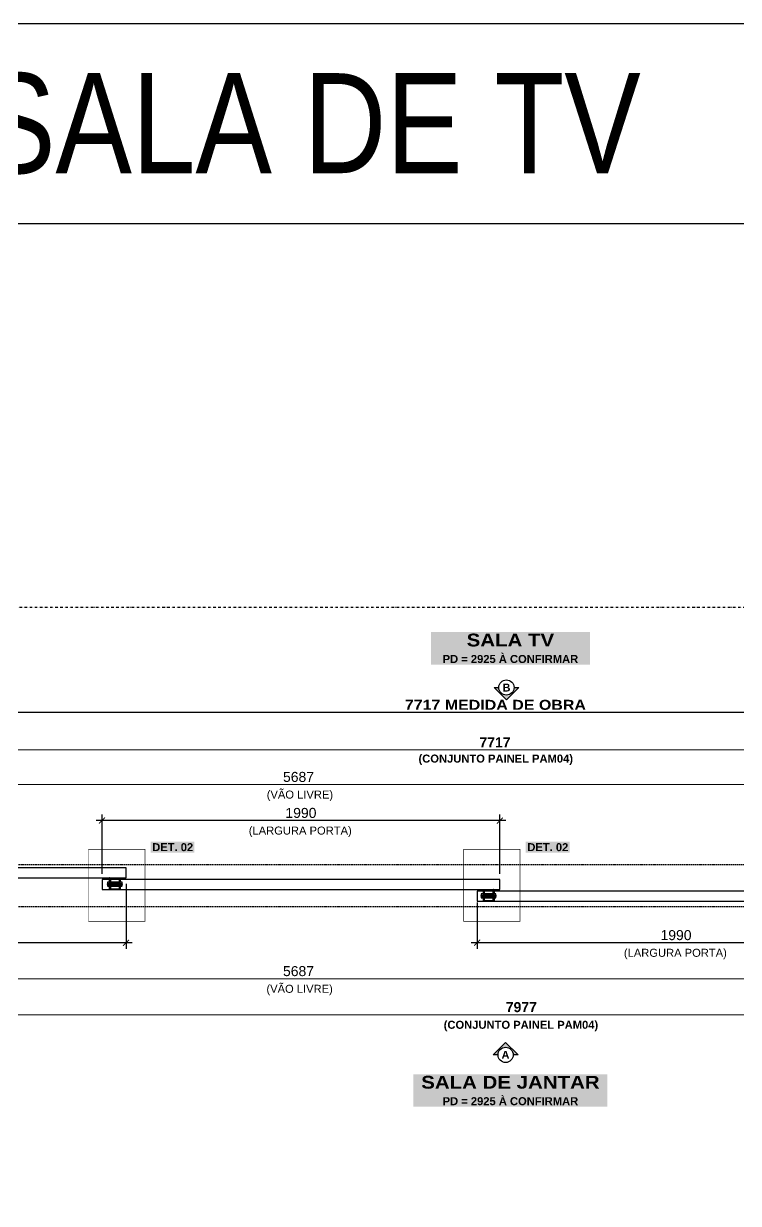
# Model space of a CAD drawing. Header units: millimetres. Extents: x -63251 to 507826, y 5339 to 217512.
# Drawn here: x 176244 to 179821, y 90315 to 96213 of the extents above; entities that cross this region are included whole.
import ezdxf
from ezdxf import colors
from ezdxf.entities.mleader import LeaderData, LeaderLine
from ezdxf.math import Vec2, Vec3

# ---------------------------------------------------------------- set-up
doc = ezdxf.new("R2010")
doc.units = ezdxf.units.MM
doc.header["$PDMODE"] = 3
for name, pattern in [('CONTINU', [0]), ('TRAÇO 1-1', [9.524999999999995, 6.349999999999998, -3.174999999999998]), ('TRAÇO E PONTO 1-1', [25.399999999999995, 12.7, -6.349999999999998, 0, -6.349999999999998])]:
    doc.linetypes.add(name, pattern=pattern)
doc.layers.add('ARQ-COTA', color=12, linetype='Continuous', lineweight=9)
for name, color, linetype in [('COTAS', 9, 'Continuous'), ('DETALHE', 10, 'Continuous'), ('FERRAGEM', 3, 'Continuous'), ('MARCENARIA', 4, 'Continuous'), ('MARCENARIA . M', 4, 'Continuous'), ('PISO', 9, 'Continuous'), ('TEXTO', 105, 'Continuous'), ('TEXTO TRAÇO PONTO', 105, 'TRAÇO E PONTO 1-1')]:
    doc.layers.add(name, color=color, linetype=linetype)
doc.styles.add('1-1', font='arial.ttf', dxfattribs={"height": 0.2})
doc.styles.add('MEDIDA OFICIAL', font='ariblk.ttf')
doc.styles.add('PADRÃO', font='arial.ttf')
doc.styles.add('PADRÃO NEGRITO', font='arialbd.ttf')
doc.styles.add('TITULO', font='swissck.ttf')
doc.dimstyles.new('1-20', dxfattribs={"dimscale": 20, "dimtxt": 2.5, "dimasz": 1.5, "dimexe": 1.5, "dimexo": 1.5, "dimtad": 1, "dimtxsty": 'PADRÃO', "dimblk": 'ARCHTICK', "dimcen": 2.5, "dimdle": 1.5, "dimclrd": 9, "dimclre": 9, "dimclrt": 6, "dimadec": 0, "dimazin": 0, "dimtfac": 1, "dimtmove": 0, "dimatfit": 3, "dimfxl": 1.25, "dimlwd": -1, "dimlwe": -1, "dimarcsym": 0})
doc.dimstyles.new('1-20 CAIXA', dxfattribs={"dimscale": 20, "dimtxt": 2.5, "dimasz": 1.5, "dimexe": 1.5, "dimexo": 1.5, "dimtad": 1, "dimtxsty": 'PADRÃO NEGRITO', "dimblk": 'ARCHTICK', "dimcen": 2.5, "dimdle": 1.5, "dimclrd": 9, "dimclre": 9, "dimclrt": 6, "dimadec": 0, "dimazin": 0, "dimtfac": 1, "dimtmove": 0, "dimatfit": 3, "dimfxl": 1.25, "dimlwd": -1, "dimlwe": -1, "dimarcsym": 0})
doc.dimstyles.new('Med. Ofic.1-20', dxfattribs={"dimscale": 20, "dimtxt": 2.5, "dimasz": 1.5, "dimexe": 1.5, "dimexo": 1.5, "dimtad": 1, "dimtxsty": 'MEDIDA OFICIAL', "dimblk": 'ARCHTICK', "dimcen": 2.5, "dimdle": 1.5, "dimclrd": 9, "dimclre": 9, "dimclrt": 10, "dimadec": 0, "dimazin": 0, "dimtfac": 1, "dimtmove": 0, "dimatfit": 3, "dimfxl": 1.25, "dimlwd": -1, "dimlwe": -1, "dimarcsym": 0})

# ---------------------------------------------------------------- blocks, each defined once
blk = doc.blocks.new('fddf')
at = {"layer": 'FERRAGEM'}
for p, q in [((98038.30638085648, 11258.72163742128), (98038.85051085647, 11259.49897142128)), ((98038.47022785647, 11257.66632942129), (98043.57022585647, 11257.66632942129)), ((98038.70972285423, 11260.63464279047), (98038.88362685648, 11259.64839342128)), ((98038.73341085647, 11260.76975842128), (98040.11707285648, 11263.16632942129)), ((98040.29027885647, 11263.26632942129), (98091.25017485647, 11263.26632942129)), ((98043.97022785647, 11258.26632942129), (98087.57022585647, 11258.26632942129)), ((98087.97022785647, 11257.66632942129), (98093.07022585647, 11257.66632942129)), ((98091.42338085647, 11263.16632942129), (98092.80704285647, 11260.76975842128)), ((98092.65682685647, 11259.64839342128), (98092.83079885648, 11260.63502842129)), ((98092.68994285648, 11259.49897142128), (98093.23407285647, 11258.72163742128))]:
    blk.add_line(p, q, dxfattribs=at)
for points in [[(98038.27022685648, 11258.6069454213), (98038.27022685648, 11257.86632942129, 0.414213562373095), (98038.47022685647, 11257.66632942128)], [(98043.57022685648, 11257.66632942128, 0.414213562373095), (98043.77022685648, 11257.86632942129), (98043.77022685648, 11258.06632942128, -0.414213562373095), (98043.97022685647, 11258.26632942128)], [(98087.97022685647, 11257.66632942128, -0.414213562373095), (98087.77022685648, 11257.86632942129), (98087.77022685648, 11258.06632942128, 0.414213562373095), (98087.57022685648, 11258.26632942128)], [(98093.07022685648, 11257.66632942128, 0.414213562373095), (98093.27022685648, 11257.86632942129), (98093.27022685648, 11258.6069454213, 0.1538783294825272), (98093.23407357602, 11258.72163741097)]]:
    blk.add_lwpolyline(points, format="xyb", dxfattribs=at)
for centre, radius, start, end in [((98038.47022685647, 11258.6069454213), 0.2000002356823611, 145.0081473716183, 180), ((98038.90661585647, 11260.66975842129), 0.1999999300624879, 149.9999767945762, 190.1123097233356), ((98038.68666385647, 11259.61366342129), 0.2000002356823602, 325.0081473716183, 10.00003896134803), ((98040.29027785647, 11263.06632942128), 0.2, 90, 149.9999767945762), ((98091.25017585648, 11263.06632942128), 0.1999999300624885, 30.00002320542383, 90), ((98092.85378985647, 11259.61366342129), 0.2000005058593607, 169.999961038652, 214.9918526283817), ((98092.63383785647, 11260.66975842129), 0.2000005058593596, 349.999961038652, 30.00002177298713)]:
    blk.add_arc(centre, radius, start, end, dxfattribs=at)
blk = doc.blocks.new('MAO_AMIGA_HAFELE')
at = {"layer": 'FERRAGEM'}
for p, q in [((-36.9999999999709, -33.62924600000588), (-36.9999999999709, -30.37075399999776)), ((-35.99999799995567, -28.9565390000007), (-35.99999799995567, -35.04346100000294)), ((-35.68280199995206, -28.88193500000671), (-29.1070589999581, -28.07453900000291)), ((-35.68280199995206, -35.11806499999693), (-29.1070589999581, -35.92546100000072)), ((-28.49999799995567, -29.99999999999454), (-28.49999799995567, -33.99999999999454)), ((-27.88836999995692, -27.99999999999454), (-25.57396099995822, -27.99999999999454)), ((-27.88836999995692, -35.99999999999454), (-17.8636859999533, -35.99999999999454)), ((-27.49999799995567, -28.0000039999959), (-27.49999799995567, -28.0000150000069)), ((-27.49999799995567, -30.26794800000243), (-27.49999799995567, -33.7320520000012)), ((-27.29999699996551, -28.0000039999959), (-27.29999699996551, -28.0000150000069)), ((-27.29999699996551, -30.40000200000395), (-27.29999699996551, -33.60000200000104)), ((-25.57396099995822, -27.99999999999454), (-10.66196399995533, -27.99999999999454)), ((-17.8636859999533, -31.16293699999551), (-17.8636859999533, -35.99999999999454)), ((-17.86368587145989, -31.16293745891016), (-17.60486599996511, -31.26710099999946)), ((-17.8636859999533, -31.99999999999454), (-17.60486599996511, -31.99999999999454)), ((-17.8636859999533, -35.99999999999454), (-17.60486599996511, -35.99999999999454)), ((-17.60486599996511, -31.26710099999946), (-17.60486599996511, -35.99999999999454)), ((-17.60486599996511, -35.99999999999454), (-14.12715799995931, -35.99999999999454)), ((-14.12715799995931, -32.50056100000256), (-14.12715799995931, -35.99999999999454)), ((-13.86833799995657, -32.58037600000716), (-14.12715827050852, -32.50056086692894)), ((-14.12715799995931, -35.99999999999454), (-13.86833799995657, -35.99999999999454)), ((-13.86833799995657, -32.58037600000716), (-13.86833799995657, -35.99999999999454)), ((-13.86833799995657, -35.99999999999454), (-11.18827399995644, -35.99999999999454)), ((-12.99999799995567, -29.34210600000551), (-12.99999799995567, -29.85797900000216)), ((-12.24489599996014, -28.37255900000491), (-12.24029599995993, -28.37140300000647)), ((-12.24029599995993, -28.37140300000647), (-12.23574699995515, -28.37025800000447)), ((-12.23574699995515, -28.37025800000447), (-12.23119599996426, -28.36910999999418)), ((-12.23119599996426, -28.36910999999418), (-12.22664299995813, -28.36795799999709)), ((-12.22664299995813, -28.36795799999709), (-12.22208799996588, -28.36681000000135)), ((-12.22208799996588, -28.36681000000135), (-12.21752999996534, -28.36566200000561)), ((-12.21752999996534, -28.36566200000561), (-12.21297099995718, -28.36451300000226)), ((-12.21297099995718, -28.36451300000226), (-12.20840899995528, -28.36336500000652)), ((-12.20840899995528, -28.36336500000652), (-12.20389899995644, -28.36222099999759)), ((-12.20389899995644, -28.36222099999759), (-12.19928299996536, -28.3610690000005)), ((-12.19928299996536, -28.3610690000005), (-12.19471699996211, -28.35992100000476)), ((-12.19471699996211, -28.35992100000476), (-12.19015099995886, -28.35877200000141)), ((-12.19015099995886, -28.35877200000141), (-12.18558499995561, -28.35762400000567)), ((-12.18558499995561, -28.35762400000567), (-12.18101799995929, -28.35647599999538)), ((-12.18101799995929, -28.35647599999538), (-12.17644999995537, -28.35533099999338)), ((-12.17644999995537, -28.35533099999338), (-12.17188299995905, -28.35418299999765)), ((-12.17188299995905, -28.35418299999765), (-12.16731399996206, -28.35303500000191)), ((-12.16731399996206, -28.35303500000191), (-12.16274599995813, -28.35189099999297)), ((-12.16274599995813, -28.35189099999297), (-12.15817899996182, -28.35074600000553)), ((-12.15817899996182, -28.35074600000553), (-12.15361299995857, -28.34960199999659)), ((-12.15361299995857, -28.34960199999659), (-12.14904699995532, -28.3484569999946)), ((-12.14904699995532, -28.3484569999946), (-12.14448299995274, -28.34731300000021)), ((-12.14448299995274, -28.34731300000021), (-12.13991799995711, -28.34617199999957)), ((-12.13991799995711, -28.34617199999957), (-12.13535599995521, -28.34502800000519)), ((-12.13535599995521, -28.34502800000519), (-12.13079399995331, -28.34388700000454)), ((-12.13079399995331, -28.34388700000454), (-12.12623499995971, -28.34274699999696)), ((-12.12623499995971, -28.34274699999696), (-12.12170199996035, -28.34160599999632)), ((-12.12170199996035, -28.34160599999632), (-12.11712299995997, -28.34046899999703)), ((-12.11712299995997, -28.34046899999703), (-12.11256899996079, -28.33933300000535)), ((-12.11256899996079, -28.33933300000535), (-12.10801799995534, -28.33819600000606)), ((-12.10801799995534, -28.33819600000606), (-12.10346999995818, -28.33705900000678)), ((-12.10346999995818, -28.33705900000678), (-12.09892499995476, -28.33592599999429)), ((-12.09892499995476, -28.33592599999429), (-12.09438099995896, -28.33479299999635)), ((-12.09438099995896, -28.33479299999635), (-12.08984199995757, -28.33365999999842)), ((-12.08984199995757, -28.33365999999842), (-12.08530599996448, -28.33253100000184)), ((-12.08530599996448, -28.33253100000184), (-12.08078399996157, -28.3313980000039)), ((-12.08078399996157, -28.3313980000039), (-12.07624399995257, -28.33027299999412)), ((-12.07624399995257, -28.33027299999412), (-12.07171999996353, -28.32914700000583)), ((-12.07171999996353, -28.32914700000583), (-12.06719899995369, -28.32802199999605)), ((-12.06719899995369, -28.32802199999605), (-12.06268199995975, -28.32689999999457)), ((-12.06268199995975, -28.32689999999457), (-12.05816899995261, -28.32577900000069)), ((-12.05816899995261, -28.32577900000069), (-12.05366199996206, -28.32465699999921)), ((-12.05366199996206, -28.32465699999921), (-12.04915899995831, -28.32354000000669)), ((-12.04915899995831, -28.32354000000669), (-12.04466099996353, -28.32242200000655)), ((-12.04466099996353, -28.32242200000655), (-12.0401709999569, -28.32130400000642)), ((-12.0401709999569, -28.32130400000642), (-12.03568199995789, -28.32019399999444)), ((-12.03568199995789, -28.32019399999444), (-12.03119899996091, -28.31907999999567)), ((-12.03119899996091, -28.31907999999567), (-12.02672399995208, -28.31796999999824)), ((-12.02672399995208, -28.31796999999824), (-12.02225399995223, -28.31686400000217)), ((-12.02225399995223, -28.31686400000217), (-12.0177899999544, -28.3157580000061)), ((-12.0177899999544, -28.3157580000061), (-12.01333099996555, -28.31465500000377)), ((-12.01333099996555, -28.31465500000377), (-12.00888099995791, -28.3135529999945)), ((-12.00888099995791, -28.3135529999945), (-12.00443499996618, -28.31245399999352)), ((-12.00443499996618, -28.31245399999352), (-11.99999799995567, -28.31135600000016)), ((-11.99999799995567, -28.31135600000016), (-11.99999799995567, -30.85797900000216)), ((10.66196600004332, -35.99999999999454), (27.88837400004559, -35.99999999999454)), ((11.18827600004443, -27.99999999999454), (27.88837400004559, -27.99999999999454)), ((12.00000200004433, -33.14202100000148), (12.00000200004433, -35.68864400000348)), ((12.00000188448757, -35.68864368041068), (12.24489998046192, -35.62744285342887)), ((13.00000200004433, -34.14202100000148), (13.00000200004433, -34.65789399999812)), ((13.86834200004523, -27.99999999999454), (13.86834200004523, -31.41962399999647)), ((13.86834200004523, -31.41962399999647), (14.12716200004797, -31.49943900000108)), ((14.12716200004797, -27.99999999999454), (14.12716200004797, -31.49943900000108)), ((17.60487000003923, -27.99999999999454), (17.60487000003923, -32.73289900000418)), ((17.60487000003923, -32.73289900000418), (17.86368985149602, -32.83706253296077)), ((17.86369000004197, -27.99999999999454), (17.86369000004197, -32.83706299999358)), ((21.80000100003963, -28.0000039999959), (21.80000100003963, -28.0000150000069)), ((22.00000200004433, -28.0000039999959), (22.00000200004433, -28.0000150000069)), ((22.20000300003449, -28.0000039999959), (22.20000300003449, -28.0000150000069)), ((27.30000100003963, -28.0000039999959), (27.30000100003963, -28.0000150000069)), ((27.30000100003963, -30.40000200000395), (27.30000100003963, -33.59999799999969)), ((27.50000200004433, -28.0000039999959), (27.50000200004433, -28.0000150000069)), ((27.50000200004433, -30.26794800000243), (27.50000200004433, -33.7320520000012)), ((28.50000200004433, -29.99999999999454), (28.50000200004433, -33.99999999999454)), ((29.10706300004676, -28.07453900000291), (35.68280600004073, -28.88193500000671)), ((29.10706300004676, -35.92546100000072), (35.68280600004073, -35.11806499999693)), ((36.00000200004433, -28.9565390000007), (36.00000200004433, -35.04346100000294)), ((37.00000200004433, -30.37075399999776), (37.00000200004433, -33.62924600000588))]:
    blk.add_line(p, q, dxfattribs=at)
at = {"layer": 'FERRAGEM', "color": 1}
for p, q in [((-27.49999999998545, -5.40000000001055), (-27.49999999998545, -22.00000000000182)), ((-27.4999999999709, -42.00000400000317), (-27.4999999999709, -55.00000000000182)), ((-27.4999999999709, -55.00000000000182), (27.5000000000291, -55.00000000000182)), ((-27.29999899998074, -5.600000000005821), (-27.29999899998074, -22.00000000000182)), ((-27.29999899998074, -42.00000400000317), (-27.29999899998074, -55.00000000000182)), ((-22.2000010000047, -5.600000000005821), (-22.2000010000047, -22.00000000000182)), ((-22.2000009999756, -42.00000400000317), (-22.2000009999756, -55.00000000000182)), ((-21.99999999998545, -5.40000000001055), (-21.99999999998545, -22.00000000000182)), ((-21.9999999999709, -42.00000400000317), (-21.9999999999709, -55.00000000000182)), ((-21.7999989999953, -5), (-21.7999989999953, -22.00000000000182)), ((-21.79999899998074, -42.00000400000317), (-21.79999899998074, -55.00000000000182)), ((21.7999990000244, -5), (21.7999990000244, -22.00000000000182)), ((21.7999990000244, -42.00000400000317), (21.7999990000244, -55.00000000000182)), ((22.00000000001455, -5.40000000001055), (22.00000000001455, -22.00000000000182)), ((22.0000000000291, -42.00000400000317), (22.0000000000291, -55.00000000000182)), ((22.20000100003381, -5.600000000005821), (22.20000100003381, -22.00000000000182)), ((22.20000100001926, -42.00000400000317), (22.20000100001926, -55.00000000000182)), ((27.29999900000985, -5.600000000005821), (27.29999900000985, -22.00000000000182)), ((27.2999990000244, -42.00000400000317), (27.2999990000244, -55.00000000000182)), ((27.50000000001455, -5.40000000001055), (27.50000000001455, -22.00000000000182)), ((27.5000000000291, -42.00000400000317), (27.5000000000291, -55.00000000000182))]:
    blk.add_line(p, q, dxfattribs=at)
at = {"layer": 'FERRAGEM'}
blk.add_lwpolyline([(-36.9999999999709, -24.00000000000182), (-36.9999999999709, -40.00000000000182, 0.414213562373095), (-34.9999999999709, -42.00000000000182), (35.0000000000291, -42.00000000000182, 0.414213562373095), (37.0000000000291, -40.00000000000182), (37.0000000000291, -24.00000000000182, 0.414213562373095), (35.0000000000291, -22.00000000000182), (-34.9999999999709, -22.00000000000182, 0.414213562373095)], format="xyb", close=True, dxfattribs=at)
for centre in [(-28.49999799995567, -31.99999999999454), (28.50000200004433, -31.99999999999454)]:
    blk.add_circle(centre, 2, dxfattribs=at)
for centre, radius, start, end in [((-35.50006807262253, -30.37070442778349), 1.499931928167543, 109.4693819426316, 180.0018936050184), ((-35.50006807262253, -33.62929557222014), 1.499931928167543, 179.9981063949816, 250.5306180573683), ((-35.49999799995567, -30.37075399999776), 1.499999650523296, 96.99997747980937, 109.4712210392212), ((-35.49999799995567, -33.62924600000588), 1.500000000000003, 250.528779779673, 263.0000225201906), ((-27.88836999995692, -37.99999999999454), 10, 90, 96.99997758145108), ((-27.88836999995692, -25.99999999999454), 10.0000000614772, 263.000022418549, 270), ((-25.57395999996515, -32.99999999999454), 5.0000001117114, 60.84833569940578, 90), ((1.000036718323827e-06, 12.84999999999673), 47.49999970952216, 240.8483356946354, 247.9090679615117), ((1.000036718323827e-06, 12.84999999999673), 47.5, 248.2455986161849, 252.6976592530794), ((1.000036718323827e-06, 12.84999999999673), 47.49999970952216, 253.024362911823, 284.3250531632985), ((-11.99999799995567, -29.34210600000551), 0.999999999999998, 104.1758047706936, 180), ((-11.99999799995567, -29.85797999999522), 1, 180, 284.3250530445513), ((3.000037395395339e-06, -76.85000000000036), 49.99999951560304, 78.26279072041979, 103.8865415438762), ((3.000037395395339e-06, -76.85000000000036), 47.49999970952216, 73.02436291182305, 104.3250531632985), ((-11.18827399995644, -40.99999999999454), 5.000000461448078, 78.26279071787009, 90), ((1.000036718323827e-06, 12.84999999999673), 49.99999951560306, 258.2627907204198, 283.8865415438762), ((11.1882780000451, -22.99999999999454), 5.000000461448076, 258.2627907178701, 270), ((12.00000200004433, -34.14201999999386), 1, 0, 104.3250530445513), ((12.00000200004433, -34.65789399999812), 0.999999999999998, 284.1758047706936, 0), ((3.000037395395339e-06, -76.85000000000036), 47.49999999999999, 68.24559864042483, 72.69765925307942), ((3.000037395395339e-06, -76.85000000000036), 47.49999970952216, 60.84833569463542, 67.90906798760012), ((25.57396400003927, -30.99999999999454), 5.0000001117114, 240.8483356994058, 270), ((27.88837400004559, -37.99999999999454), 10.0000000614772, 83.00002241854897, 90), ((27.88837400004559, -25.99999999999454), 10, 270, 276.999977581451), ((35.50000200004433, -30.37075399999776), 1.500000000000003, 70.52877977967294, 83.00002252019061), ((35.50000200004433, -33.62924600000588), 1.499999650523296, 276.9999774798094, 289.4712202291692), ((35.50007007269596, -30.37070442778349), 1.499931928167543, 359.9981063949816, 70.53061805736839), ((35.50007007269596, -33.62929557222014), 1.499931928167543, 289.4693819426316, 0.001893605018424654)]:
    blk.add_arc(centre, radius, start, end, dxfattribs=at)
blk.add_blockref('fddf', (-98065.77022685646, -11263.26632942129), dxfattribs=at)
blk = doc.blocks.new('_ArchTick')
at = {"color": 0, "linetype": 'ByBlock', "const_width": 0.15}
blk.add_lwpolyline([(-0.5, -0.5), (0.5, 0.5)], dxfattribs=at)
blk = doc.blocks.new('*D208')
at = {"layer": 'ARQ-COTA', "color": 9, "transparency": 16777216}
for p, q in [((174775.9776509729, 91767.7159173218), (174775.9776509729, 91407.7159173218)), ((180462.9776509729, 91737.71591732178), (180462.9776509729, 91407.7159173218)), ((180492.9776509729, 91437.7159173218), (174745.9776509729, 91437.7159173218))]:
    blk.add_line(p, q, dxfattribs=at)
at = {"layer": 'Defpoints', "color": 0, "transparency": 16777216}
for p in [(174775.9776509729, 91797.7159173218), (180462.9776509729, 91767.71591732178), (174775.9776509729, 91437.7159173218)]:
    blk.add_point(p, dxfattribs=at)
at = {"layer": 'ARQ-COTA', "color": 9, "transparency": 16777216, "xscale": 30, "yscale": 30, "zscale": 30, "rotation": 180}
blk.add_blockref('_ArchTick', (174775.9776509729, 91437.7159173218), dxfattribs=at)
at = {"layer": 'ARQ-COTA', "color": 9, "transparency": 16777216, "xscale": 30, "yscale": 30, "zscale": 30}
blk.add_blockref('_ArchTick', (180462.9776509729, 91437.7159173218), dxfattribs=at)
at = {"layer": 'ARQ-COTA', "color": 6, "transparency": 16777216, "insert": (177619.4776509729, 91475.74456670789), "char_height": 50, "attachment_point": 5, "style": 'PADRÃO'}
blk.add_mtext('5687', dxfattribs=at)
blk = doc.blocks.new('*D211')
at = {"layer": 'ARQ-COTA', "color": 9, "transparency": 16777216}
for p, q in [((174745.9776509729, 91407.7159173218), (174745.9776509729, 91227.7159173218)), ((182722.9776509728, 91407.71591732178), (182722.9776509728, 91227.7159173218)), ((182752.9776509728, 91257.7159173218), (174715.9776509729, 91257.7159173218))]:
    blk.add_line(p, q, dxfattribs=at)
at = {"layer": 'Defpoints', "color": 0, "transparency": 16777216}
for p in [(174745.9776509729, 91437.7159173218), (182722.9776509728, 91437.71591732178), (174745.9776509729, 91257.7159173218)]:
    blk.add_point(p, dxfattribs=at)
at = {"layer": 'ARQ-COTA', "color": 9, "transparency": 16777216, "xscale": 30, "yscale": 30, "zscale": 30, "rotation": 180}
blk.add_blockref('_ArchTick', (174745.9776509729, 91257.7159173218), dxfattribs=at)
at = {"layer": 'ARQ-COTA', "color": 9, "transparency": 16777216, "xscale": 30, "yscale": 30, "zscale": 30}
blk.add_blockref('_ArchTick', (182722.9776509728, 91257.7159173218), dxfattribs=at)
at = {"layer": 'ARQ-COTA', "color": 6, "transparency": 16777216, "insert": (178734.4776509728, 91295.76161991389), "char_height": 50, "attachment_point": 5, "style": 'PADRÃO NEGRITO'}
blk.add_mtext('7977', dxfattribs=at)
blk = doc.blocks.new('*D213')
at = {"layer": 'ARQ-COTA', "color": 9, "transparency": 16777216}
for p, q in [((174775.9776509729, 92037.7159173218), (174775.9776509729, 92438.7159173217)), ((180462.9776509729, 92081.7159173217), (180462.9776509729, 92438.7159173217)), ((180492.9776509729, 92408.7159173217), (174745.9776509729, 92408.7159173217))]:
    blk.add_line(p, q, dxfattribs=at)
at = {"layer": 'Defpoints', "color": 0, "transparency": 16777216}
for p in [(174775.9776509729, 92408.7159173217), (180462.9776509729, 92051.7159173217), (174775.9776509729, 92007.7159173218)]:
    blk.add_point(p, dxfattribs=at)
at = {"layer": 'ARQ-COTA', "color": 9, "transparency": 16777216, "xscale": 30, "yscale": 30, "zscale": 30, "rotation": 180}
blk.add_blockref('_ArchTick', (174775.9776509729, 92408.7159173217), dxfattribs=at)
at = {"layer": 'ARQ-COTA', "color": 9, "transparency": 16777216, "xscale": 30, "yscale": 30, "zscale": 30}
blk.add_blockref('_ArchTick', (180462.9776509729, 92408.7159173217), dxfattribs=at)
at = {"layer": 'ARQ-COTA', "color": 6, "transparency": 16777216, "insert": (177619.4776509729, 92446.74456670778), "char_height": 50, "attachment_point": 5, "style": 'PADRÃO'}
blk.add_mtext('5687', dxfattribs=at)
blk = doc.blocks.new('*D215')
at = {"layer": 'COTAS', "color": 9, "transparency": 16777216}
for p, q in [((178513.3110751208, 91819.71591732174), (178513.3110751208, 91587.7159173218)), ((180503.6443176393, 91794.71591732178), (180503.6443176393, 91587.7159173218)), ((180533.6443176393, 91617.7159173218), (178483.3110751208, 91617.7159173218))]:
    blk.add_line(p, q, dxfattribs=at)
at = {"layer": 'Defpoints', "color": 0, "transparency": 16777216}
for p in [(178513.3110751208, 91849.71591732174), (180503.6443176393, 91824.71591732178), (178513.3110751208, 91617.7159173218)]:
    blk.add_point(p, dxfattribs=at)
at = {"layer": 'COTAS', "color": 9, "transparency": 16777216, "xscale": 30, "yscale": 30, "zscale": 30, "rotation": 180}
blk.add_blockref('_ArchTick', (178513.3110751208, 91617.7159173218), dxfattribs=at)
at = {"layer": 'COTAS', "color": 9, "transparency": 16777216, "xscale": 30, "yscale": 30, "zscale": 30}
blk.add_blockref('_ArchTick', (180503.6443176393, 91617.7159173218), dxfattribs=at)
at = {"layer": 'COTAS', "color": 6, "transparency": 16777216, "insert": (179508.4776963801, 91655.74456670789), "char_height": 50, "attachment_point": 5, "style": 'PADRÃO'}
blk.add_mtext('1990', dxfattribs=at)
blk = doc.blocks.new('*D216')
at = {"layer": 'COTAS', "color": 9, "transparency": 16777216}
for p, q in [((176636.3103992401, 91961.7159173218), (176636.3103992401, 92258.7159173217)), ((178626.6444084542, 91961.71591732172), (178626.6444084542, 92258.7159173217)), ((178656.6444084542, 92228.7159173217), (176606.3103992401, 92228.7159173217))]:
    blk.add_line(p, q, dxfattribs=at)
at = {"layer": 'Defpoints', "color": 0, "transparency": 16777216}
for p in [(176636.3103992401, 92228.7159173217), (176636.3103992401, 91931.7159173218), (178626.6444084542, 91931.71591732172)]:
    blk.add_point(p, dxfattribs=at)
at = {"layer": 'COTAS', "color": 9, "transparency": 16777216, "xscale": 30, "yscale": 30, "zscale": 30, "rotation": 180}
blk.add_blockref('_ArchTick', (176636.3103992401, 92228.7159173217), dxfattribs=at)
at = {"layer": 'COTAS', "color": 9, "transparency": 16777216, "xscale": 30, "yscale": 30, "zscale": 30}
blk.add_blockref('_ArchTick', (178626.6444084542, 92228.7159173217), dxfattribs=at)
at = {"layer": 'COTAS', "color": 6, "transparency": 16777216, "insert": (177631.4774038472, 92266.74456670778), "char_height": 50, "attachment_point": 5, "style": 'PADRÃO'}
blk.add_mtext('1990', dxfattribs=at)
blk = doc.blocks.new('*D217')
at = {"layer": 'COTAS', "color": 9, "transparency": 16777216}
for p, q in [((174765.977650973, 91908.71587303569), (174765.977650973, 91587.7159173218)), ((176756.3107161747, 91913.21591732182), (176756.3107161747, 91587.7159173218)), ((176786.3107161747, 91617.7159173218), (174735.977650973, 91617.7159173218))]:
    blk.add_line(p, q, dxfattribs=at)
at = {"layer": 'Defpoints', "color": 0, "transparency": 16777216}
for p in [(174765.977650973, 91938.71587303569), (176756.3107161747, 91943.21591732182), (174765.977650973, 91617.7159173218)]:
    blk.add_point(p, dxfattribs=at)
at = {"layer": 'COTAS', "color": 9, "transparency": 16777216, "xscale": 30, "yscale": 30, "zscale": 30, "rotation": 180}
blk.add_blockref('_ArchTick', (174765.977650973, 91617.7159173218), dxfattribs=at)
at = {"layer": 'COTAS', "color": 9, "transparency": 16777216, "xscale": 30, "yscale": 30, "zscale": 30}
blk.add_blockref('_ArchTick', (176756.3107161747, 91617.7159173218), dxfattribs=at)
at = {"layer": 'COTAS', "color": 6, "transparency": 16777216, "insert": (175761.1441835738, 91655.74456670789), "char_height": 50, "attachment_point": 5, "style": 'PADRÃO'}
blk.add_mtext('1990', dxfattribs=at)
blk = doc.blocks.new('I 02')
at = {"layer": 'TEXTO', "linetype": 'CONTINU'}
h = blk.add_hatch(color=8, dxfattribs=at)
edge = h.paths.add_edge_path()
edge.add_line((-1945.137073687943, 2848.705916436247), (-1951.755593159756, 2855.324435908059))
edge.add_line((-1951.755593159727, 2855.324435908088), (-1951.755593159763, 2852.761916436204))
edge.add_ellipse((-1951.755593159814, 2848.705916436247), major_axis=(2.868025104479564, 2.868025104479564), ratio=0.9999999999968038, start_angle=225.0000000000916, end_angle=405.0000000000916, ccw=False)
edge.add_line((-1951.755593159814, 2844.649916436264), (-1951.755593159814, 2842.08739696447))
edge.add_line((-1951.755593159814, 2842.087396964463), (-1945.137073687965, 2848.705916436276))
for p, q in [((-1951.755593159727, 2855.324435908088), (-1945.137073687856, 2848.705916436217)), ((-1951.755593159727, 2852.761916436199), (-1951.755593159727, 2855.324435908088)), ((-1945.137073687856, 2848.705916436217), (-1951.755593159756, 2842.087396964375)), ((-1951.755593159756, 2842.087396964375), (-1951.755593159727, 2844.649916436264))]:
    blk.add_line(p, q, dxfattribs=at)
blk.add_circle((-1951.755593159727, 2848.705916436217), 4.056, dxfattribs=at)
blk.add_circle((-1951.755593159727, 2848.705916436217), 4.056, dxfattribs=at)
blk = doc.blocks.new('*D220')
at = {"layer": 'ARQ-COTA', "color": 9, "transparency": 16777216}
for p, q in [((182492.9776509729, 92582.12222064422), (174715.9776509728, 92582.12222064422)), ((174745.9776509728, 92582.1328878872), (174745.9776509728, 92552.12222064422)), ((182462.9776509729, 92558.71591732168), (182462.9776509729, 92552.12222064422))]:
    blk.add_line(p, q, dxfattribs=at)
at = {"layer": 'Defpoints', "color": 0, "transparency": 16777216}
for p in [(174745.9776509728, 92612.1328878872), (174745.9776509728, 92582.12222064422), (182462.9776509729, 92588.71591732168)]:
    blk.add_point(p, dxfattribs=at)
at = {"layer": 'ARQ-COTA', "color": 9, "transparency": 16777216, "xscale": 30, "yscale": 30, "zscale": 30, "rotation": 180}
blk.add_blockref('_ArchTick', (174745.9776509728, 92582.12222064422), dxfattribs=at)
at = {"layer": 'ARQ-COTA', "color": 9, "transparency": 16777216, "xscale": 30, "yscale": 30, "zscale": 30}
blk.add_blockref('_ArchTick', (182462.9776509729, 92582.12222064422), dxfattribs=at)
at = {"layer": 'ARQ-COTA', "color": 6, "transparency": 16777216, "insert": (178602.4776522197, 92619.72453988023), "char_height": 50, "attachment_point": 5, "style": 'PADRÃO NEGRITO'}
blk.add_mtext('7717', dxfattribs=at)
blk = doc.blocks.new('*D221')
at = {"layer": 'Defpoints', "color": 0, "transparency": 16777216}
for p in [(174745.9776509728, 92768.7159173217), (174745.9776509728, 92760.94485839133), (182462.9776509729, 92716.26091997638)]:
    blk.add_point(p, dxfattribs=at)
at = {"layer": 'MARCENARIA', "color": 9, "transparency": 16777216}
for p, q in [((174745.9776509728, 92790.94485839133), (174745.9776509728, 92798.7159173217)), ((182462.9776509729, 92746.26091997638), (182462.9776509729, 92798.7159173217))]:
    blk.add_line(p, q, dxfattribs=at)
at = {"layer": 'MARCENARIA', "color": 9, "linetype": 'Continuous', "transparency": 16777216}
blk.add_line((182492.9776509729, 92768.7159173217), (174715.9776509728, 92768.7159173217), dxfattribs=at)
at = {"layer": 'MARCENARIA', "color": 9, "transparency": 16777216, "xscale": 30, "yscale": 30, "zscale": 30, "rotation": 180}
blk.add_blockref('_ArchTick', (174745.9776509728, 92768.7159173217), dxfattribs=at)
at = {"layer": 'MARCENARIA', "color": 9, "transparency": 16777216, "xscale": 30, "yscale": 30, "zscale": 30}
blk.add_blockref('_ArchTick', (182462.9776509729, 92768.7159173217), dxfattribs=at)
at = {"layer": 'MARCENARIA', "color": 10, "transparency": 16777216, "insert": (178604.4776509729, 92807.06857762183), "char_height": 50, "attachment_point": 5, "style": 'MEDIDA OFICIAL'}
blk.add_mtext('7717 MEDIDA DE OBRA', dxfattribs=at)

msp = doc.modelspace()

# ---------------------------------------------------------------- linework, layer by layer
at = {"layer": 'DETALHE', "linetype": 'TRAÇO 1-1', "ltscale": 0.4, "const_width": 3, "elevation": -1.586003218996954e-08}
for points in [[(176568.6733496735, 91725.31898827213), (176850.9026453658, 91725.31898827213), (176850.9026453658, 92085.44175786717), (176568.6733496735, 92085.44175786717)], [(178445.6740255543, 91725.31898827215), (178727.9033212466, 91725.31898827215), (178727.9033212466, 92085.44175786719), (178445.6740255543, 92085.44175786719)]]:
    msp.add_lwpolyline(points, close=True, dxfattribs=at)
at = {"layer": 'MARCENARIA . M', "color": 3}
msp.add_line((173034.3828509996, 95213.29660594989), (196138.3189056917, 95213.29660594989), dxfattribs=at)
msp.add_lwpolyline([(196138.3189056917, 96213.29660594989), (196138.3189056917, 77975.18452930807), (173034.3828509996, 77975.18452930807), (173034.3828509996, 96213.29660594989)], close=True, dxfattribs=at)
at = {"layer": 'MARCENARIA . M'}
msp.add_lwpolyline([(174815.9775624241, 91943.2159173218), (174815.9775624241, 91953.2159173218), (174800.9775624241, 91953.2159173218), (174800.9775624241, 91963.2159173218), (174901.1150364116, 91963.2159173218), (174901.1150364116, 91953.2159173218), (174886.1150364116, 91953.2159173218), (174886.1150364116, 91943.2159173218), (176756.3107161747, 91943.21591732182), (176756.3107161747, 91993.21591732177), (174886.1150364116, 91993.2159173218), (174886.1150364116, 91983.2159173218), (174901.1150364116, 91983.2159173218), (174901.1150364116, 91973.2159173218), (174800.9775624241, 91973.2159173218), (174800.9775624241, 91983.2159173218), (174815.9775624241, 91983.2159173218), (174815.9775624241, 91993.2159173218), (174765.9775624008, 91993.2159173218), (174765.9776509729, 91943.21591732182), (174816.1150364116, 91943.21591732177)], dxfattribs=at)
for points in [[(176636.3103992401, 91884.71591732177), (178626.6444084542, 91884.71591732166), (178626.6444084542, 91934.71591732166), (176636.3103992401, 91934.71591732177)], [(178513.3110751208, 91826.21591732174), (180503.6443176393, 91826.21591732178), (180503.6443176393, 91876.21591732178), (178513.3110751208, 91876.21591732174)]]:
    msp.add_lwpolyline(points, close=True, dxfattribs=at)
at = {"layer": 'PISO', "linetype": 'TRAÇO 1-1'}
for points in [[(182466.9776509728, 92007.71591732178), (174745.9776509729, 92007.7159173218)], [(182466.9776509728, 91797.71591732178), (174745.9776509729, 91797.7159173218)]]:
    msp.add_lwpolyline(points, dxfattribs=at)
at = {"layer": 'TEXTO TRAÇO PONTO'}
msp.add_lwpolyline([(183222.9776509728, 90797.71591732175), (183222.9776509728, 93293.50713984377), (174096.9776509728, 93293.50713984379), (174096.9776509728, 90797.71591732175)], dxfattribs=at)

# ---------------------------------------------------------------- block references
at = {"layer": 'MARCENARIA . M'}
for p in [(176699.9770659068, 91943.2159173218), (178570.3110751208, 91884.71591732166)]:
    msp.add_blockref('MAO_AMIGA_HAFELE', p, dxfattribs=at)
at = {"layer": 'TEXTO', "xscale": 9.375, "yscale": 9.375, "zscale": 9.375}
for p, rotation in [((151953.0883481276, 74596.36136748672), 270), ((205362.3242813066, 109354.8956847659), 89.99999999999999)]:
    msp.add_blockref('I 02', p, dxfattribs=dict(at, rotation=rotation))

# ---------------------------------------------------------------- texts
at = {"layer": 'COTAS', "color": 6, "char_height": 40, "attachment_point": 2, "style": 'PADRÃO'}
for s, insert, width in [('{\\fArial|b1|i0|c0|p34;(CONJUNTO PAINEL PAM04)}', (178606.4776522197, 92558.71570242614), 857.5805282882096), ('(VÃO LIVRE)', (177626.477605838, 92378.71570242608), 774.3360730889866), ('(LARGURA PORTA)', (177628.1440705138, 92198.7157024261), 587.0779676981068), ('(LARGURA PORTA)', (179505.1443630467, 91587.71570242621), 587.0779676981068), ('(VÃO LIVRE)', (177624.9776509729, 91407.71570242621), 587.0779676981068), ('{\\fArial|b1|i0|c0|p34;(CONJUNTO PAINEL PAM04)}', (178732.4776522197, 91227.7157024262), 857.5805282882096)]:
    msp.add_mtext(s, dxfattribs=dict(at, insert=insert, width=width))
at = {"layer": 'DETALHE', "color": 105, "char_height": 40, "width": 203.4144438362202, "attachment_point": 1, "style": 'PADRÃO', "bg_fill": 1, "box_fill_scale": 1.2, "bg_fill_color": 50, "bg_fill_transparency": 0}
for insert in [(176887.4067310782, 92115.82077432823, -1.586003218996954e-08), (178764.407406959, 92115.82077432824, -1.586003218996954e-08)]:
    msp.add_mtext('{\\fArial|b1|i0|c0|p34;DET. 02}', dxfattribs=dict(at, insert=insert))
at = {"layer": 'TEXTO', "color": 1, "insert": (173347.9588928278, 95458.37058585376), "char_height": 500, "width": 16847.79895446497, "attachment_point": 7, "style": 'TITULO'}
msp.add_mtext('ITEM 15 - SALA DE TV', dxfattribs=at)
at = {"layer": 'TEXTO', "char_height": 40, "attachment_point": 5, "style": 'PADRÃO', "bg_fill": 1, "box_fill_scale": 1.2, "bg_fill_color": 254, "bg_fill_transparency": 0}
for s, insert, width in [('{\\fArial Black|b1|i0|c0|p34;\\H1.6x;\\C10;SALA TV ^J\\fArial|b1|i0|c0|p34;\\H0.625x;\\C256;PD = 2925 À CONFIRMAR}', (178679.7659151961, 93089.72570180759), 779.0001738360734), ('{\\fArial Black|b1|i0|c0|p34;\\H1.6x;\\C10;SALA DE JANTAR ^J\\fArial|b1|i0|c0|p34;\\H0.625x;\\C256;PD = 2925 À CONFIRMAR}', (178679.7659151961, 90878.81504641716), 954.827202731045)]:
    msp.add_mtext(s, dxfattribs=dict(at, insert=insert, width=width))
at = {"layer": 'TEXTO', "color": 1, "linetype": 'Continuous', "char_height": 39.16799999999999, "width": 105.6112522431806, "attachment_point": 5, "style": 'PADRÃO'}
for s, insert in [('{\\fArial|b1|i0|c0|p34;B}', (178660.2030132164, 92893.5733548598)), ('{\\fArial|b1|i0|c0|p34;A}', (178655.2096162178, 91057.68369739277))]:
    msp.add_mtext(s, dxfattribs=dict(at, insert=insert))

# ---------------------------------------------------------------- dimensions: what is measured, and where the dimension line sits
at = {"layer": 'ARQ-COTA'}
dim = msp.add_linear_dim(base=(174745.9776509728, 92582.12222064422), p1=(182462.9776509729, 92588.71591732168), p2=(174745.9776509728, 92612.1328878872), angle=180, dimstyle='1-20 CAIXA', dxfattribs=at)
dim.commit()
dim.dimension.update_dxf_attribs({"geometry": '*D220', "text_midpoint": (178602.4776522197, 92582.12222064422), "dimtype": 160})
for base, p1, p2, dimstyle, picture, middle in [((174775.9776509729, 92408.7159173217), (180462.9776509729, 92051.7159173217), (174775.9776509729, 92007.7159173218), '1-20', '*D213', (177619.4776509729, 92446.74456670778)), ((174775.9776509729, 91437.7159173218), (180462.9776509729, 91767.71591732178), (174775.9776509729, 91797.7159173218), '1-20', '*D208', (177619.4776509729, 91475.74456670789)), ((174745.9776509729, 91257.7159173218), (182722.9776509728, 91437.71591732178), (174745.9776509729, 91437.7159173218), '1-20 CAIXA', '*D211', (178734.4776509728, 91295.76161991389))]:
    dim = msp.add_linear_dim(base=base, p1=p1, p2=p2, angle=180, dimstyle=dimstyle, dxfattribs=at)
    dim.commit()
    dim.dimension.update_dxf_attribs({"geometry": picture, "text_midpoint": middle})
at = {"layer": 'COTAS'}
for base, p1, p2, picture, middle in [((176636.3103992401, 92228.7159173217), (178626.6444084542, 91931.71591732172), (176636.3103992401, 91931.7159173218), '*D216', (177631.4774038472, 92266.74456670778)), ((174765.977650973, 91617.7159173218), (176756.3107161747, 91943.21591732182), (174765.977650973, 91938.71587303569), '*D217', (175761.1441835738, 91655.74456670789)), ((178513.3110751208, 91617.7159173218), (180503.6443176393, 91824.71591732178), (178513.3110751208, 91849.71591732174), '*D215', (179508.4776963801, 91655.74456670789))]:
    dim = msp.add_linear_dim(base=base, p1=p1, p2=p2, angle=180, dimstyle='1-20', override={"dimdec": 0}, dxfattribs=at)
    dim.commit()
    dim.dimension.update_dxf_attribs({"geometry": picture, "text_midpoint": middle})
at = {"layer": 'MARCENARIA'}
dim = msp.add_linear_dim(base=(174745.9776509728, 92768.7159173217), p1=(182462.9776509729, 92716.26091997638), p2=(174745.9776509728, 92760.94485839133), angle=180, text='<> MEDIDA DE OBRA', dimstyle='Med. Ofic.1-20', dxfattribs=at)
dim.commit()
dim.dimension.update_dxf_attribs({"geometry": '*D221', "text_midpoint": (178604.4776509729, 92807.06857762183)})

# ---------------------------------------------------------------- leaders
at = {"layer": 'COTAS'}
ml = msp.add_multileader_mtext('Standard', dxfattribs=at)
ml.set_content('SANGRIA COM REVESTIMENTO DE CASQUINHA 1.8mm', color=105, style='1-1')
ml.set_leader_properties(color=256, linetype='ByLayer', lineweight=-1)
ml.build(insert=Vec2(0, 0))
ml.multileader.update_dxf_attribs({"text_left_attachment_type": 2, "text_right_attachment_type": 2, "dogleg_length": 0.36, "arrow_head_size": 20, "scale": 200})
ctx = ml.context
ctx.base_point, ctx.scale, ctx.char_height, ctx.arrow_head_size, ctx.landing_gap_size, ctx.plane_origin = Vec3(143838.1284452226, 93756.62364588933), 200, 40, 20, 40, Vec3(144807.7587317165, 92677.83412093192)
ctx.left_attachment, ctx.right_attachment = 2, 2
notes = []
notes.append((ctx, [(0, (1, 1, 0), (144516.7587317165, 93756.62364588933), (-1, 0), 72, [(0, [(144807.7587317165, 92862.83412093192), (144807.7587317165, 93756.6236458893)], 0, [])])]))
ctx.mtext.insert, ctx.mtext.width, ctx.mtext.flow_direction = Vec3(143878.1284452226, 93845.90968499801), 587.9523136285134, 5
ml = msp.add_multileader_mtext('Standard', dxfattribs=at)
ml.set_content('SANGRIA COM REVESTIMENTO DE CASQUINHA 1.8mm', color=105, style='1-1')
ml.set_leader_properties(color=256, linetype='ByLayer', lineweight=-1)
ml.build(insert=Vec2(0, 0))
ml.multileader.update_dxf_attribs({"text_left_attachment_type": 2, "text_right_attachment_type": 2, "dogleg_length": 0.36, "arrow_head_size": 20, "scale": 200})
ctx = ml.context
ctx.base_point, ctx.scale, ctx.char_height, ctx.arrow_head_size, ctx.landing_gap_size, ctx.plane_origin = Vec3(149075.1705226047, 93756.62364588927), 200, 40, 20, 40, Vec3(148691.7292586028, 92677.83412093192)
ctx.left_attachment, ctx.right_attachment = 2, 2
notes.append((ctx, [(0, (1, 1, 0), (149003.1705226047, 93756.62364588927), (1, 0), 72, [(0, [(148691.7292586028, 92862.83412093192), (148691.7292586027, 93756.62364588928)], 0, [])])]))
ctx.mtext.insert, ctx.mtext.width, ctx.mtext.flow_direction = Vec3(149115.1705226047, 93845.90968499795), 553.3678432227169, 5
for ctx, leaders in notes:
    for number, flags, end, landing, length, lines in leaders:
        leader = LeaderData()
        leader.index, (leader.has_last_leader_line, leader.has_dogleg_vector, leader.attachment_direction) = number, flags
        leader.last_leader_point, leader.dogleg_vector, leader.dogleg_length = Vec3(end), Vec3(landing), length
        for number, points, colour, breaks in lines:
            line = LeaderLine()
            line.index, line.vertices, line.color, line.breaks = number, Vec3.list(points), colors.encode_raw_color(colour), breaks
            leader.lines.append(line)
        ctx.leaders.append(leader)

doc.saveas('drawing.dxf')
